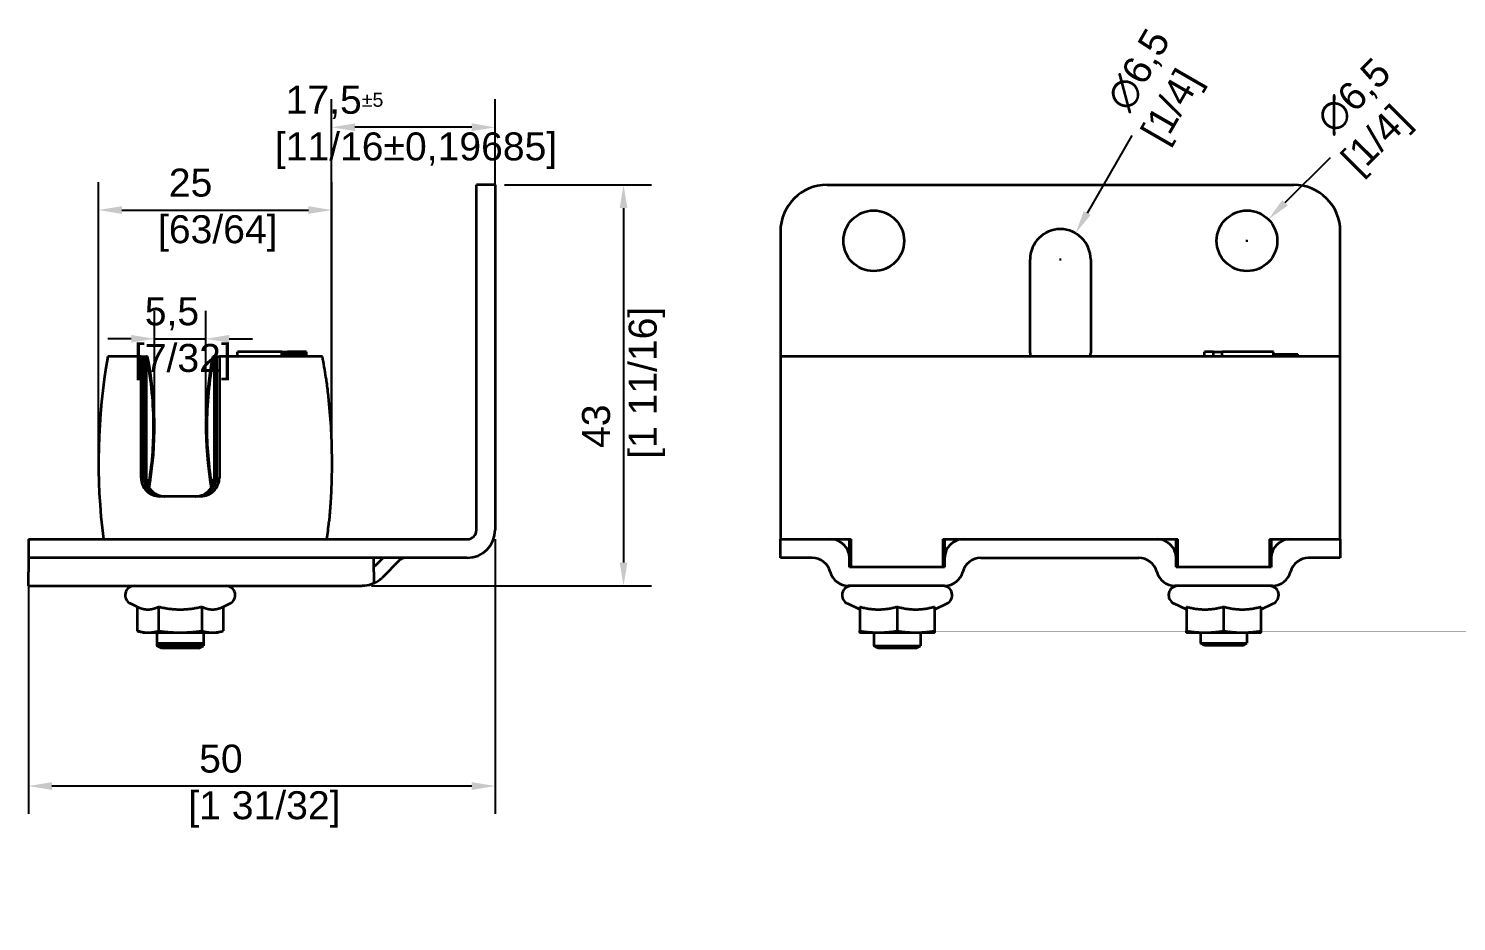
# Model space of a CAD drawing. Header units: millimetres. Extents: x 0 to 390, y 0 to 297.
# Drawn here: x 237.2 to 390.2, y 165 to 260.7 of the extents above; entities that cross this region are included whole.
import ezdxf

# ---------------------------------------------------------------- set-up
doc = ezdxf.new("R2010")
doc.units = ezdxf.units.MM
doc.layers.add('Arêtes visibles(ISO)', color=7, linetype='Continuous', lineweight=35)
doc.layers.add('Cotes(ISO)', color=7, linetype='Continuous', lineweight=18)
doc.styles.add('MANTION', font='arial.ttf')
doc.dimstyles.new('Plan commercial', dxfattribs={"dimtxt": 3, "dimasz": 2.5, "dimexe": 3, "dimexo": 1, "dimgap": 0.762, "dimtad": 1, "dimrnd": 1e-08, "dimtxsty": 'MANTION', "dimcen": 0.09, "dimdle": 10, "dimclrd": 7, "dimclre": 7, "dimclrt": 256, "dimazin": 2, "dimtfac": 0.5, "dimtmove": 0, "dimatfit": 3, "dimfxl": 0, "dimtolj": 1, "dimlwd": 25, "dimlwe": 25, "dimarcsym": 0})

# ---------------------------------------------------------------- blocks, each defined once
blk = doc.blocks.new('*D4')
at = {"layer": 'Cotes(ISO)', "color": 7, "linetype": 'Continuous', "lineweight": 25, "transparency": 16777216}
for p, q in [((244.72, 215.14), (244.72, 244.24)), ((269.71, 215.14), (269.71, 244.24)), ((247.22, 241.24), (267.21, 241.24))]:
    blk.add_line(p, q, dxfattribs=at)
at = {"layer": 'Cotes(ISO)', "color": 7, "linetype": 'Continuous', "transparency": 16777216}
for points in [[(247.22, 241.65), (247.22, 240.82), (244.72, 241.24)], [(267.21, 241.65), (267.21, 240.82), (269.71, 241.24)]]:
    blk.add_solid(points, dxfattribs=at)
at = {"layer": 'Defpoints', "color": 0, "linetype": 'Continuous', "transparency": 16777216}
for p in [(269.71, 241.24), (244.72, 214.14), (269.71, 214.14)]:
    blk.add_point(p, dxfattribs=at)
at = {"layer": 'Cotes(ISO)', "color": 154, "linetype": 'Continuous', "lineweight": 25, "true_color": 0x004691, "transparency": 16777216, "insert": (251.09, 245.68), "char_height": 3, "attachment_point": 1, "style": 'MANTION'}
blk.add_mtext('\\A1; 25\\P[63/64]', dxfattribs=at)
blk = doc.blocks.new('*D6')
at = {"layer": 'Cotes(ISO)', "color": 7, "linetype": 'Continuous', "lineweight": 25, "transparency": 16777216}
for p, q in [((287.22, 205.94), (287.22, 176.48)), ((237.22, 202.14), (237.22, 176.48)), ((284.72, 179.48), (239.72, 179.48))]:
    blk.add_line(p, q, dxfattribs=at)
at = {"layer": 'Cotes(ISO)', "color": 7, "linetype": 'Continuous', "transparency": 16777216}
for points in [[(239.72, 179.89), (239.72, 179.06), (237.22, 179.48)], [(284.72, 179.89), (284.72, 179.06), (287.22, 179.48)]]:
    blk.add_solid(points, dxfattribs=at)
at = {"layer": 'Defpoints', "color": 0, "linetype": 'Continuous', "transparency": 16777216}
for p in [(287.22, 206.94), (237.22, 203.14), (237.22, 179.48)]:
    blk.add_point(p, dxfattribs=at)
at = {"layer": 'Cotes(ISO)', "color": 154, "linetype": 'Continuous', "lineweight": 25, "true_color": 0x004691, "transparency": 16777216, "insert": (254.34, 183.92), "char_height": 3, "attachment_point": 1, "style": 'MANTION'}
blk.add_mtext('\\A1; 50\\P[1 31/32]', dxfattribs=at)
blk = doc.blocks.new('*D7')
at = {"layer": 'Cotes(ISO)', "color": 7, "linetype": 'Continuous', "lineweight": 25, "transparency": 16777216}
for p, q in [((288.22, 243.94), (303.98, 243.94)), ((300.98, 241.44), (300.98, 203.44)), ((273.98, 200.94), (303.98, 200.94))]:
    blk.add_line(p, q, dxfattribs=at)
at = {"layer": 'Cotes(ISO)', "color": 7, "linetype": 'Continuous', "transparency": 16777216}
for points in [[(300.56, 241.44), (301.4, 241.44), (300.98, 243.94)], [(300.56, 203.44), (301.4, 203.44), (300.98, 200.94)]]:
    blk.add_solid(points, dxfattribs=at)
at = {"layer": 'Defpoints', "color": 0, "linetype": 'Continuous', "transparency": 16777216}
for p in [(287.22, 243.94), (272.98, 200.94), (300.98, 200.94)]:
    blk.add_point(p, dxfattribs=at)
at = {"layer": 'Cotes(ISO)', "color": 154, "linetype": 'Continuous', "lineweight": 25, "true_color": 0x004691, "transparency": 16777216, "insert": (296.53, 214.56), "char_height": 3, "attachment_point": 1, "rotation": 90, "style": 'MANTION'}
blk.add_mtext('\\A1; 43\\P[1 11/16]', dxfattribs=at)
blk = doc.blocks.new('*D8')
at = {"layer": 'Cotes(ISO)', "color": 7, "linetype": 'Continuous', "lineweight": 25, "transparency": 16777216}
for p, q in [((376.7, 246.85), (371.86, 242)), ((367.7, 237.94), (367.88, 237.94)), ((367.79, 237.85), (367.79, 238.03))]:
    blk.add_line(p, q, dxfattribs=at)
at = {"layer": 'Cotes(ISO)', "color": 7, "linetype": 'Continuous', "transparency": 16777216}
blk.add_solid([(371.56, 242.3), (372.15, 241.71), (370.09, 240.24)], dxfattribs=at)
at = {"layer": 'Defpoints', "color": 0, "linetype": 'Continuous', "transparency": 16777216}
for p in [(370.09, 240.24), (365.49, 235.64)]:
    blk.add_point(p, dxfattribs=at)
at = {"layer": 'Cotes(ISO)', "color": 154, "linetype": 'Continuous', "lineweight": 25, "true_color": 0x004691, "transparency": 16777216, "insert": (374.06, 250.57), "char_height": 3, "attachment_point": 1, "rotation": 45, "style": 'MANTION'}
blk.add_mtext('\\A1; ∅6,5\\P[1/4]', dxfattribs=at)
blk = doc.blocks.new('*D9')
at = {"layer": 'Cotes(ISO)', "color": 7, "linetype": 'Continuous', "lineweight": 25, "transparency": 16777216}
for p, q in [((355.46, 249.22), (350.67, 240.92)), ((347.7, 235.94), (347.88, 235.94)), ((347.79, 235.85), (347.79, 236.03))]:
    blk.add_line(p, q, dxfattribs=at)
at = {"layer": 'Cotes(ISO)', "color": 7, "linetype": 'Continuous', "transparency": 16777216}
blk.add_solid([(350.31, 241.13), (351.03, 240.71), (349.42, 238.75)], dxfattribs=at)
at = {"layer": 'Defpoints', "color": 0, "linetype": 'Continuous', "transparency": 16777216}
for p in [(349.42, 238.75), (346.17, 233.12)]:
    blk.add_point(p, dxfattribs=at)
at = {"layer": 'Cotes(ISO)', "color": 154, "linetype": 'Continuous', "lineweight": 25, "true_color": 0x004691, "transparency": 16777216, "insert": (351.95, 252.13), "char_height": 3, "attachment_point": 1, "rotation": 60, "style": 'MANTION'}
blk.add_mtext('\\A1; ∅6,5\\P[1/4]', dxfattribs=at)
blk = doc.blocks.new('*D10')
at = {"layer": 'Cotes(ISO)', "color": 7, "linetype": 'Continuous', "lineweight": 25, "transparency": 16777216}
for p, q in [((250.72, 219.04), (250.72, 230.43)), ((256.22, 219.04), (256.22, 230.43)), ((248.22, 227.43), (245.72, 227.43)), ((250.72, 227.43), (256.22, 227.43)), ((258.72, 227.43), (261.22, 227.43))]:
    blk.add_line(p, q, dxfattribs=at)
at = {"layer": 'Cotes(ISO)', "color": 7, "linetype": 'Continuous', "transparency": 16777216}
for points in [[(248.22, 227.85), (248.22, 227.02), (250.72, 227.43)], [(258.72, 227.85), (258.72, 227.02), (256.22, 227.43)]]:
    blk.add_solid(points, dxfattribs=at)
at = {"layer": 'Defpoints', "color": 0, "linetype": 'Continuous', "transparency": 16777216}
for p in [(256.22, 227.43), (250.72, 218.04), (256.22, 218.04)]:
    blk.add_point(p, dxfattribs=at)
at = {"layer": 'Cotes(ISO)', "color": 154, "linetype": 'Continuous', "lineweight": 25, "true_color": 0x004691, "transparency": 16777216, "insert": (248.51, 231.88), "char_height": 3, "attachment_point": 1, "style": 'MANTION'}
blk.add_mtext('\\A1; 5,5\\P[7/32]', dxfattribs=at)
blk = doc.blocks.new('*D11')
at = {"layer": 'Cotes(ISO)', "color": 7, "linetype": 'Continuous', "lineweight": 25, "transparency": 16777216}
for p, q in [((269.7, 216.54), (269.7, 253.11)), ((287.22, 239.94), (287.22, 253.11)), ((284.72, 250.11), (272.2, 250.11))]:
    blk.add_line(p, q, dxfattribs=at)
at = {"layer": 'Cotes(ISO)', "color": 7, "linetype": 'Continuous', "transparency": 16777216}
for points in [[(272.2, 250.53), (272.2, 249.7), (269.7, 250.11)], [(284.72, 250.53), (284.72, 249.7), (287.22, 250.11)]]:
    blk.add_solid(points, dxfattribs=at)
at = {"layer": 'Defpoints', "color": 0, "linetype": 'Continuous', "transparency": 16777216}
for p in [(269.7, 250.11), (287.22, 238.94), (269.7, 215.54)]:
    blk.add_point(p, dxfattribs=at)
at = {"layer": 'Cotes(ISO)', "color": 154, "linetype": 'Continuous', "lineweight": 25, "true_color": 0x004691, "transparency": 16777216, "insert": (263.61, 254.56), "char_height": 3, "attachment_point": 1, "style": 'MANTION'}
blk.add_mtext('\\A1; 17,5{\\H1.500000;±5}\\P[11/16%%p0,19685]', dxfattribs=at)

msp = doc.modelspace()

# ---------------------------------------------------------------- linework, layer by layer
at = {"layer": 'Arêtes visibles(ISO)'}
for p, q in [((287.2217, 243.9383), (285.2217, 243.9383)), ((285.2217, 238.9383), (285.2217, 243.9383)), ((287.2217, 243.9383), (287.2217, 238.9383)), ((322.7909, 243.9383), (372.7909, 243.9383)), ((285.2217, 206.9383), (285.2217, 238.9383)), ((287.2217, 238.9383), (287.2217, 206.9383)), ((317.7909, 238.9383), (317.7909, 225.5383)), ((377.7909, 225.5383), (377.7909, 238.9383)), ((344.5409, 225.9383), (344.5409, 235.9383)), ((351.0409, 235.9383), (351.0409, 225.9383)), ((246.6023, 225.5383), (245.7217, 225.5383)), ((249.2717, 225.5383), (248.6306, 225.5383)), ((249.2717, 225.5383), (249.5296, 225.5383)), ((249.2717, 212.5383), (249.2717, 225.5383)), ((249.5296, 225.5383), (249.5296, 212.5383)), ((249.5296, 225.5383), (249.7646, 225.5383)), ((249.7646, 225.5383), (249.8372, 225.5383)), ((249.7646, 212.5383), (249.7646, 225.5383)), ((249.8372, 225.5383), (249.8372, 212.5383)), ((249.9717, 225.5383), (249.8372, 225.5383)), ((257.1062, 225.5383), (256.9717, 225.5383)), ((257.1062, 225.5383), (257.1788, 225.5383)), ((257.1062, 225.5383), (257.1062, 212.5383)), ((257.1788, 225.5383), (257.1788, 212.5383)), ((257.1788, 225.5383), (257.4138, 225.5383)), ((257.4138, 225.5383), (257.6717, 225.5383)), ((257.4138, 212.5383), (257.4138, 225.5383)), ((257.6717, 225.5383), (257.6717, 212.5383)), ((265.8128, 225.5383), (257.6717, 225.5383)), ((264.3598, 226.0383), (259.6223, 226.0383)), ((259.6223, 225.5383), (259.6223, 226.0383)), ((264.3598, 225.7883), (264.3598, 226.0383)), ((264.3598, 226.0383), (264.9684, 226.0383)), ((264.3598, 225.5383), (264.3598, 225.7883)), ((264.3598, 225.7883), (267.0155, 225.7883)), ((267.0155, 226.0383), (264.9684, 226.0383)), ((264.9684, 225.7883), (264.9684, 226.0383)), ((267.0155, 225.7883), (267.0155, 226.0383)), ((267.0155, 225.5383), (267.0155, 225.7883)), ((268.7217, 225.5383), (267.8411, 225.5383)), ((375.9141, 225.5383), (319.6677, 225.5383)), ((363.2334, 225.5383), (363.2334, 226.0383)), ((364.186, 226.0383), (363.2334, 226.0383)), ((364.186, 225.5383), (364.186, 226.0383)), ((364.186, 226.0383), (365.1187, 226.0383)), ((370.6266, 226.0383), (365.1187, 226.0383)), ((365.1187, 225.5383), (365.1187, 226.0383)), ((370.6266, 225.5383), (370.6266, 226.0383)), ((370.6266, 225.7883), (373.2404, 225.7883)), ((373.2404, 225.5383), (373.2404, 225.7883)), ((255.6708, 210.5383), (251.2726, 210.5383)), ((237.2217, 205.9383), (284.2217, 205.9383)), ((237.2217, 205.9383), (237.2217, 203.9383)), ((248.1295, 205.9383), (266.3139, 205.9383)), ((317.7909, 203.9383), (317.7909, 205.9383)), ((317.7909, 205.9383), (323.1909, 205.9383)), ((323.1909, 205.9383), (325.3909, 205.9383)), ((325.1909, 203.9383), (325.1909, 205.9383)), ((335.1909, 205.9383), (337.3909, 205.9383)), ((335.3909, 205.9383), (335.3909, 203.9383)), ((337.3909, 205.9383), (358.1909, 205.9383)), ((358.1909, 205.9383), (360.3909, 205.9383)), ((360.1909, 203.9383), (360.1909, 205.9383)), ((370.1909, 205.9383), (372.3909, 205.9383)), ((370.3909, 205.9383), (370.3909, 203.9383)), ((372.3909, 205.9383), (377.7909, 205.9383)), ((377.7909, 205.9383), (377.7909, 203.9383)), ((284.2217, 203.9383), (237.2217, 203.9383)), ((237.2217, 203.9383), (237.2217, 202.4383)), ((274.2217, 202.4383), (274.2217, 203.9383)), ((274.5146, 203.2312), (275.2217, 203.9383)), ((276.9288, 203.6454), (275.1004, 201.8169)), ((321.1909, 203.9383), (317.7909, 203.9383)), ((325.1909, 202.9383), (325.1909, 203.9383)), ((335.3909, 203.9383), (335.3909, 202.9383)), ((339.2639, 203.9383), (356.1909, 203.9383)), ((360.1909, 202.9383), (360.1909, 203.9383)), ((370.3909, 203.9383), (370.3909, 202.9383)), ((377.7909, 203.9383), (374.3909, 203.9383)), ((237.2217, 200.9383), (237.2217, 202.4383)), ((274.2217, 202.4383), (274.2217, 201.2077)), ((335.3909, 202.9383), (325.1909, 202.9383)), ((370.3909, 202.9383), (360.1909, 202.9383)), ((237.2217, 200.9383), (272.9791, 200.9383)), ((335.3909, 200.9383), (325.0639, 200.9383)), ((370.5179, 200.9383), (360.0639, 200.9383)), ((248.8529, 198.7038), (248.1491, 199.032)), ((258.0905, 198.7038), (258.7943, 199.032)), ((326.2909, 198.4152), (324.9683, 199.032)), ((334.2909, 198.4152), (335.6135, 199.032)), ((361.2909, 198.4152), (359.9683, 199.032)), ((369.2909, 198.4152), (370.6135, 199.032)), ((248.8529, 198.7038), (248.8529, 196.1041)), ((251.1623, 198.7038), (251.1623, 196.1041)), ((255.7811, 198.7038), (255.7811, 196.1041)), ((258.0905, 198.7038), (258.0905, 196.1041)), ((326.2909, 198.7038), (326.2909, 196.1041)), ((330.2909, 198.7038), (330.2909, 196.1041)), ((334.2909, 198.7038), (334.2909, 196.1041)), ((361.2909, 198.7038), (361.2909, 196.1041)), ((365.2909, 198.7038), (365.2909, 196.1041)), ((369.2909, 198.7038), (369.2909, 196.1041)), ((249.4717, 195.9383), (248.8529, 196.1041)), ((249.4717, 195.9383), (250.0076, 195.9383)), ((250.0076, 195.9383), (253.4717, 195.9383)), ((250.9717, 195.9383), (250.9717, 194.7836)), ((253.4717, 195.9383), (256.9358, 195.9383)), ((255.9717, 195.9383), (255.9717, 194.7836)), ((256.9358, 195.9383), (257.4717, 195.9383)), ((257.4717, 195.9383), (258.0905, 196.1041)), ((326.2909, 195.9383), (328.2909, 195.9383)), ((327.7909, 195.9383), (327.7909, 194.5036)), ((328.2909, 195.9383), (332.2909, 195.9383)), ((332.2909, 195.9383), (334.2909, 195.9383)), ((332.7909, 195.9383), (332.7909, 194.5036)), ((361.2909, 195.9383), (363.2909, 195.9383)), ((362.7909, 195.9383), (362.7909, 194.7836)), ((363.2909, 195.9383), (367.2909, 195.9383)), ((367.2909, 195.9383), (369.2909, 195.9383)), ((367.7909, 195.9383), (367.7909, 194.7836)), ((250.9717, 194.7836), (250.9717, 194.5036)), ((250.9717, 194.7836), (255.9717, 194.7836)), ((251.4625, 194.5383), (250.9717, 194.7836)), ((250.9717, 194.5036), (255.9717, 194.5036)), ((251.4625, 194.2583), (250.9717, 194.5036)), ((255.4809, 194.5383), (251.4625, 194.5383)), ((255.4809, 194.5383), (255.9717, 194.7836)), ((255.4809, 194.2583), (255.9717, 194.5036)), ((255.9717, 194.7836), (255.9717, 194.5036)), ((327.7909, 194.5036), (332.7909, 194.5036)), ((328.2816, 194.2583), (327.7909, 194.5036)), ((332.3001, 194.2583), (332.7909, 194.5036)), ((362.7909, 194.7836), (367.7909, 194.7836)), ((363.2816, 194.5383), (362.7909, 194.7836)), ((367.3001, 194.5383), (363.2816, 194.5383)), ((367.3001, 194.5383), (367.7909, 194.7836)), ((255.4809, 194.2583), (251.4625, 194.2583)), ((332.3001, 194.2583), (328.2816, 194.2583))]:
    msp.add_line(p, q, dxfattribs=at)
for centre in [(327.7909, 237.9383), (367.7909, 237.9383)]:
    msp.add_circle(centre, 3.25, dxfattribs=at)
for centre, radius, start, end in [((322.7909, 238.9383), 5, 90, 180), ((372.7909, 238.9383), 5, 0, 90), ((347.7909, 235.9383), 3.25, 0, 180), ((310.2017, 214.1383), 65.48, 169.973772, 187.193985), ((212.8467, 218.0383), 37.875, 350.010789, 11.421186), ((294.0967, 218.0383), 37.875, 168.578814, 189.989211), ((204.2417, 214.1383), 65.48, 8.032647, 10.026228), ((347.7909, 225.9383), 3.25, 180, 187.069714), ((347.7909, 225.9383), 3.25, 352.930286, 0), ((204.2417, 214.1383), 65.48, 352.806015, 354.434928), ((284.2217, 206.9383), 1, 270, 0), ((284.2217, 206.9383), 3, 270, 0), ((323.1909, 203.9383), 2, 0, 90), ((337.3909, 203.9383), 2, 90, 180), ((358.1909, 203.9383), 2, 0, 90), ((372.3909, 203.9383), 2, 90, 180), ((277.6359, 202.9383), 1, 90, 135), ((321.1909, 201.9383), 2, 14.477512, 90), ((339.2639, 201.9383), 2, 90, 165.522488), ((356.1909, 201.9383), 2, 14.477512, 90), ((374.3909, 201.9383), 2, 90, 165.522488), ((273.8075, 203.9383), 1, 294.469801, 315), ((325.0639, 202.9383), 2, 194.477512, 270), ((335.3909, 202.9383), 2, 270, 345.522488), ((360.0639, 202.9383), 2, 194.477512, 270), ((370.5179, 202.9383), 2, 270, 345.522488), ((248.5717, 199.9383), 1, 90, 245), ((258.3717, 199.9383), 1, 295, 90), ((272.9791, 203.9383), 3, 294.469801, 315), ((325.3909, 199.9383), 1, 90, 245), ((335.1909, 199.9383), 1, 295, 90), ((360.3909, 199.9383), 1, 90, 245), ((370.1909, 199.9383), 1, 295, 90)]:
    msp.add_arc(centre, radius, start, end, dxfattribs=at)
for centre, major_axis, start_param, end_param in [((251.2726, 212.5383), (-2.0009, 0), 0, 1.57079633), ((251.838, 212.5383), (-2.0009, 0), 0, 0.45958652), ((251.838, 212.5383), (-2.0009, 0), 0.45958652, 1.57079633), ((255.1054, 212.5383), (2.0009, 0), 4.71238898, 5.82359879), ((255.6708, 212.5383), (2.0009, 0), 4.71238898, 6.28318531), ((255.1054, 212.5383), (2.0009, 0), 5.82359879, 6.28318531)]:
    msp.add_ellipse(centre, major_axis=major_axis, ratio=0.99955743, start_param=start_param, end_param=end_param, dxfattribs=at)
for points, knots in [([(248.6306, 225.5383), (248.3618, 225.5383), (248.0953, 225.5383), (247.6005, 225.5383), (247.3763, 225.5383), (247.0158, 225.5383), (246.8764, 225.5383), (246.6764, 225.5383), (246.6174, 225.5383), (246.6023, 225.5383)], [0, 0, 0, 0, 0.080645449, 0.080645449, 0.160523284, 0.160523284, 0.233083165, 0.233083165, 0.305372239, 0.305372239, 0.305372239, 0.305372239]), ([(249.8372, 225.5383), (249.8447, 225.501), (249.8522, 225.4638), (250.3568, 222.9274), (250.5874, 220.3752), (250.5874, 218.0383), (250.5874, 216.0127), (250.4168, 213.825), (250.0448, 211.6511)], [-0.71152351, -0.71152351, -0.71152351, -0.71152351, -0.70107269, -0.70107269, 0, 0, 0, 0.60765636, 0.60765636, 0.60765636, 0.60765636]), ([(256.8986, 211.6511), (256.5266, 213.825), (256.356, 216.0127), (256.356, 218.0383), (256.356, 220.3752), (256.5866, 222.9274), (257.0912, 225.4638), (257.0987, 225.501), (257.1062, 225.5383)], [-0.60765636, -0.60765636, -0.60765636, -0.60765636, 0, 0, 0, 0.70107269, 0.70107269, 0.71152351, 0.71152351, 0.71152351, 0.71152351]), ([(267.8411, 225.5383), (267.825, 225.5383), (267.759, 225.5383), (267.5339, 225.5383), (267.3763, 225.5383), (266.9973, 225.5383), (266.7817, 225.5383), (266.3133, 225.5383), (266.064, 225.5383), (265.8128, 225.5383)], [0, 0, 0, 0, 0.077042707, 0.077042707, 0.154831538, 0.154831538, 0.229862895, 0.229862895, 0.305175044, 0.305175044, 0.305175044, 0.305175044]), ([(319.6677, 225.5383), (319.4114, 225.5383), (319.1609, 225.5383), (318.6963, 225.5383), (318.4875, 225.5383), (318.1468, 225.5383), (318.0155, 225.5383), (317.8367, 225.5383), (317.8092, 225.5383), (317.7909, 225.5383)], [0, 0, 0, 0, 0.077042707, 0.077042707, 0.154831538, 0.154831538, 0.229862895, 0.229862895, 0.305175044, 0.305175044, 0.305175044, 0.305175044]), ([(317.7909, 225.5383), (317.7909, 223.9271), (317.7909, 222.3025), (317.7909, 218.501), (317.7909, 216.3226), (317.7909, 214.1426), (317.7909, 212.2061), (317.7909, 210.2661), (317.7909, 207.5341), (317.7909, 206.7348), (317.7909, 205.9383)], [0.16246487, 0.16246487, 0.16246487, 0.16246487, 0.65332666, 0.65332666, 1.30665332, 1.30665332, 1.30665332, 1.8869739, 1.8869739, 2.12753377, 2.12753377, 2.12753377, 2.12753377]), ([(377.7909, 225.5383), (377.7699, 225.5383), (377.7384, 225.5383), (377.5349, 225.5383), (377.3867, 225.5383), (377.0288, 225.5383), (376.829, 225.5383), (376.3898, 225.5383), (376.1544, 225.5383), (375.9141, 225.5383)], [0, 0, 0, 0, 0.080645449, 0.080645449, 0.160523284, 0.160523284, 0.233083165, 0.233083165, 0.305372239, 0.305372239, 0.305372239, 0.305372239]), ([(377.7909, 205.9383), (377.7909, 206.7348), (377.7909, 207.5341), (377.7909, 210.2661), (377.7909, 212.2061), (377.7909, 214.1426), (377.7909, 216.3226), (377.7909, 218.501), (377.7909, 222.3025), (377.7909, 223.9271), (377.7909, 225.5383)], [0.48577288, 0.48577288, 0.48577288, 0.48577288, 0.72633394, 0.72633394, 1.3066533, 1.3066533, 1.3066533, 1.95997994, 1.95997994, 2.45084179, 2.45084179, 2.45084179, 2.45084179]), ([(269.0792, 223.2883), (269.0792, 223.2883), (269.0793, 223.2875), (269.0806, 223.2781), (269.0845, 223.2496), (269.0998, 223.1349), (269.1135, 223.0323), (269.1555, 222.7084), (269.1871, 222.4595), (269.2515, 221.9224), (269.2827, 221.6522), (269.3432, 221.0979), (269.3722, 220.8189), (269.3998, 220.5383)], [0.434529253, 0.434529253, 0.434529253, 0.434529253, 0.445652048, 0.445652048, 0.504107197, 0.504107197, 0.583444288, 0.583444288, 0.693530317, 0.693530317, 0.784246556, 0.784246556, 0.868857657, 0.868857657, 0.868857657, 0.868857657]), ([(269.3998, 220.5383), (269.4036, 220.4991), (269.4074, 220.4599), (269.6183, 218.2723), (269.7133, 216.1585), (269.7133, 214.1383), (269.7133, 212.9659), (269.6817, 211.7621), (269.6143, 210.5383)], [-0.617130748, -0.617130748, -0.617130748, -0.617130748, -0.606079955, -0.606079955, 0, 0, 0, 0.351702485, 0.351702485, 0.351702485, 0.351702485]), ([(251.4919, 210.5383), (251.2237, 210.5383), (250.9485, 210.596), (250.4549, 210.8154), (250.236, 210.9766), (249.9093, 211.3293), (249.7704, 211.5405), (249.5805, 212.0154), (249.5296, 212.2802), (249.5296, 212.5383)], [0.304938485, 0.304938485, 0.304938485, 0.304938485, 0.391175111, 0.391175111, 0.477411737, 0.477411737, 0.554845376, 0.554845376, 0.632279015, 0.632279015, 0.632279015, 0.632279015]), ([(249.7646, 212.5383), (249.7646, 212.2802), (249.8187, 212.0154), (250.0191, 211.5405), (250.1651, 211.3293), (250.5066, 210.9766), (250.7343, 210.8154), (251.2441, 210.596), (251.5267, 210.5383), (251.8005, 210.5383)], [0.632279015, 0.632279015, 0.632279015, 0.632279015, 0.709712654, 0.709712654, 0.787146293, 0.787146293, 0.873382919, 0.873382919, 0.959619545, 0.959619545, 0.959619545, 0.959619545]), ([(255.1429, 210.5383), (255.4167, 210.5383), (255.6993, 210.596), (256.2091, 210.8154), (256.4368, 210.9766), (256.7783, 211.3293), (256.9243, 211.5405), (257.1247, 212.0154), (257.1788, 212.2802), (257.1788, 212.5383)], [0.304938485, 0.304938485, 0.304938485, 0.304938485, 0.391175111, 0.391175111, 0.477411737, 0.477411737, 0.554845376, 0.554845376, 0.632279015, 0.632279015, 0.632279015, 0.632279015]), ([(257.4138, 212.5383), (257.4138, 212.2802), (257.3629, 212.0154), (257.173, 211.5405), (257.0341, 211.3293), (256.7074, 210.9766), (256.4885, 210.8154), (255.9949, 210.596), (255.7197, 210.5383), (255.4515, 210.5383)], [0.632279015, 0.632279015, 0.632279015, 0.632279015, 0.709712654, 0.709712654, 0.787146293, 0.787146293, 0.873382919, 0.873382919, 0.959619545, 0.959619545, 0.959619545, 0.959619545]), ([(269.6143, 210.5383), (269.5941, 210.1722), (269.5714, 209.8099), (269.5251, 209.1388), (269.5019, 208.8358), (269.462, 208.3423), (269.4454, 208.1502), (269.4255, 207.9249), (269.4197, 207.8609), (269.4142, 207.8003), (269.4131, 207.7883), (269.4131, 207.7883)], [0, 0, 0, 0, 0.10998476, 0.10998476, 0.218855699, 0.218855699, 0.321076118, 0.321076118, 0.389004074, 0.389004074, 0.433647914, 0.433647914, 0.433647914, 0.433647914]), ([(274.2217, 201.2077), (274.1368, 201.1691), (274.0505, 201.1346), (273.634, 200.9899), (273.293, 200.9383), (272.9791, 200.9383)], [1.272540841, 1.272540841, 1.272540841, 1.272540841, 1.304673756, 1.304673756, 1.426243695, 1.426243695, 1.426243695, 1.426243695])]:
    msp.add_open_spline(points, degree=3, knots=knots, dxfattribs=at)
for points in [[(325.3909, 202.9383), (325.3909, 203.9383), (325.3909, 204.9401), (325.3909, 205.9383)], [(335.1909, 205.9383), (335.1909, 204.9401), (335.1909, 203.9383), (335.1909, 202.9383)], [(360.3909, 202.9383), (360.3909, 203.9383), (360.3909, 204.9401), (360.3909, 205.9383)], [(370.1909, 205.9383), (370.1909, 204.9401), (370.1909, 203.9383), (370.1909, 202.9383)]]:
    msp.add_open_spline(points, degree=3, dxfattribs=at)
for points, weights in [([(248.8529, 198.7038), (249.4717, 198.4152), (250.0076, 198.4152)], [1.03367890466, 1.05528870277, 1]), ([(250.0076, 198.4152), (250.5435, 198.4152), (251.1623, 198.7038)], [1, 1.05528870277, 1.03367890466]), ([(251.1623, 198.7038), (252.3999, 198.4152), (253.4717, 198.4152)], [1.03367890466, 1.05528870277, 1]), ([(253.4717, 198.4152), (254.5435, 198.4152), (255.7811, 198.7038)], [1, 1.05528870277, 1.03367890466]), ([(255.7811, 198.7038), (256.3999, 198.4152), (256.9358, 198.4152)], [1.03367890466, 1.05528870277, 1]), ([(256.9358, 198.4152), (257.4717, 198.4152), (258.0905, 198.7038)], [1, 1.05528870277, 1.03367890466]), ([(326.2909, 198.7038), (327.3627, 198.4152), (328.2909, 198.4152)], [1.03367890466, 1.05528870277, 1]), ([(328.2909, 198.4152), (329.2191, 198.4152), (330.2909, 198.7038)], [1, 1.05528870277, 1.03367890466]), ([(330.2909, 198.7038), (331.3627, 198.4152), (332.2909, 198.4152)], [1.03367890466, 1.05528870277, 1]), ([(332.2909, 198.4152), (333.2191, 198.4152), (334.2909, 198.7038)], [1, 1.05528870277, 1.03367890466]), ([(361.2909, 198.7038), (362.3627, 198.4152), (363.2909, 198.4152)], [1.03367890466, 1.05528870277, 1]), ([(363.2909, 198.4152), (364.2191, 198.4152), (365.2909, 198.7038)], [1, 1.05528870277, 1.03367890466]), ([(365.2909, 198.7038), (366.3627, 198.4152), (367.2909, 198.4152)], [1.03367890466, 1.05528870277, 1]), ([(367.2909, 198.4152), (368.2191, 198.4152), (369.2909, 198.7038)], [1, 1.05528870277, 1.03367890466]), ([(248.8529, 196.1041), (249.4717, 195.9383), (250.0076, 195.9383)], [1, 1.0379548493, 1]), ([(250.0076, 195.9383), (250.5435, 195.9383), (251.1623, 196.1041)], [1, 1.0379548493, 1]), ([(251.1623, 196.1041), (252.3999, 195.9383), (253.4717, 195.9383)], [1, 1.0379548493, 1]), ([(253.4717, 195.9383), (254.5435, 195.9383), (255.7811, 196.1041)], [1, 1.0379548493, 1]), ([(255.7811, 196.1041), (256.3999, 195.9383), (256.9358, 195.9383)], [1, 1.0379548493, 1]), ([(256.9358, 195.9383), (257.4717, 195.9383), (258.0905, 196.1041)], [1, 1.0379548493, 1]), ([(326.2909, 195.9383), (326.2909, 195.9383), (326.2909, 196.1041)], [1, 1.0379548493, 1]), ([(326.2909, 196.1041), (327.3627, 195.9383), (328.2909, 195.9383)], [1, 1.0379548493, 1]), ([(328.2909, 195.9383), (329.2191, 195.9383), (330.2909, 196.1041)], [1, 1.0379548493, 1]), ([(330.2909, 196.1041), (331.3627, 195.9383), (332.2909, 195.9383)], [1, 1.0379548493, 1]), ([(332.2909, 195.9383), (333.2191, 195.9383), (334.2909, 196.1041)], [1, 1.0379548493, 1]), ([(334.2909, 196.1041), (334.2909, 195.9383), (334.2909, 195.9383)], [1, 1.0379548493, 1]), ([(361.2909, 195.9383), (361.2909, 195.9383), (361.2909, 196.1041)], [1, 1.0379548493, 1]), ([(361.2909, 196.1041), (362.3627, 195.9383), (363.2909, 195.9383)], [1, 1.0379548493, 1]), ([(363.2909, 195.9383), (364.2191, 195.9383), (365.2909, 196.1041)], [1, 1.0379548493, 1]), ([(365.2909, 196.1041), (366.3627, 195.9383), (367.2909, 195.9383)], [1, 1.0379548493, 1]), ([(367.2909, 195.9383), (368.2191, 195.9383), (369.2909, 196.1041)], [1, 1.0379548493, 1]), ([(369.2909, 196.1041), (369.2909, 195.9383), (369.2909, 195.9383)], [1, 1.0379548493, 1])]:
    msp.add_rational_spline(points, weights, degree=2, dxfattribs=at)

# ---------------------------------------------------------------- dimensions: what is measured, and where the dimension line sits
at = {"layer": 'Cotes(ISO)', "color": 7, "linetype": 'Continuous', "lineweight": 25}
for p1, p2, picture, middle in [((346.1659, 233.1237), (349.4159, 238.7528), '*D9', (358.3618, 254.2477)), ((365.4928, 235.6402), (370.089, 240.2364), '*D8', (380.8082, 250.9556))]:
    dim = msp.add_diameter_dim_2p(p1=p1, p2=p2, text=' <>\\X[1/4]', dimstyle='Plan commercial', override={"dimtad": 0, "dimdec": 2, "dimlfac": 1, "dimpost": '\\X', "dimtp": 0, "dimtm": 0, "dimtdec": 2, "dimtofl": 0, "dimtvp": -0.25}, dxfattribs=at)
    dim.commit()
    dim.dimension.update_dxf_attribs({"geometry": picture, "text_midpoint": middle, "dimtype": 163})
for base, p1, p2, angle, text, override, picture, middle in [((269.698, 250.1129), (287.2217, 238.9383), (269.698, 215.5423), 180, ' <>\\X[11/16%%p0,19685]', {"dimgap": 0.762, "dimdec": 1, "dimpost": '\\X', "dimtol": 1, "dimlim": 0, "dimtp": 5, "dimtm": 5, "dimtdec": 2, "dimtofl": 0, "dimatfit": 1, "dimtvp": -0.25}, '*D11', (278.4599, 250.1129)), ((269.7133, 241.2358), (244.7217, 214.1383), (269.7133, 214.1371), 180, ' <>\\X[63/64]', {"dimdec": 1, "dimpost": '\\X', "dimtp": 0, "dimtm": 0, "dimtdec": 2, "dimtofl": 0, "dimatfit": 1, "dimtvp": -0.25}, '*D4', (257.2175, 241.2358)), ((300.9791, 200.9383), (287.2217, 243.9383), (272.9791, 200.9383), 270, ' <>\\X[1 11/16]', {"dimdec": 2, "dimpost": '\\X', "dimtp": 0, "dimtm": 0, "dimtdec": 2, "dimtofl": 0, "dimatfit": 1, "dimtvp": -0.25}, '*D7', (300.9791, 222.4383)), ((256.2217, 227.434), (250.7217, 218.0383), (256.2217, 218.0383), 180, ' <>\\X[7/32]', {"dimdec": 2, "dimpost": '\\X', "dimtp": 0, "dimtm": 0, "dimtdec": 2, "dimtofl": 1, "dimatfit": 1, "dimtvp": -0.25}, '*D10', (253.4717, 227.434)), ((237.2217, 179.4751), (287.2217, 206.9383), (237.2217, 203.1383), 180, ' <>\\X[1 31/32]', {"dimdec": 1, "dimpost": '\\X', "dimtp": 0, "dimtm": 0, "dimtdec": 2, "dimtofl": 0, "dimatfit": 1, "dimtvp": -0.25}, '*D6', (262.2217, 179.4751))]:
    dim = msp.add_linear_dim(base=base, p1=p1, p2=p2, angle=angle, text=text, dimstyle='Plan commercial', override=override, dxfattribs=at)
    dim.commit()
    dim.dimension.update_dxf_attribs({"geometry": picture, "text_midpoint": middle, "dimtype": 160})

doc.saveas('drawing.dxf')
